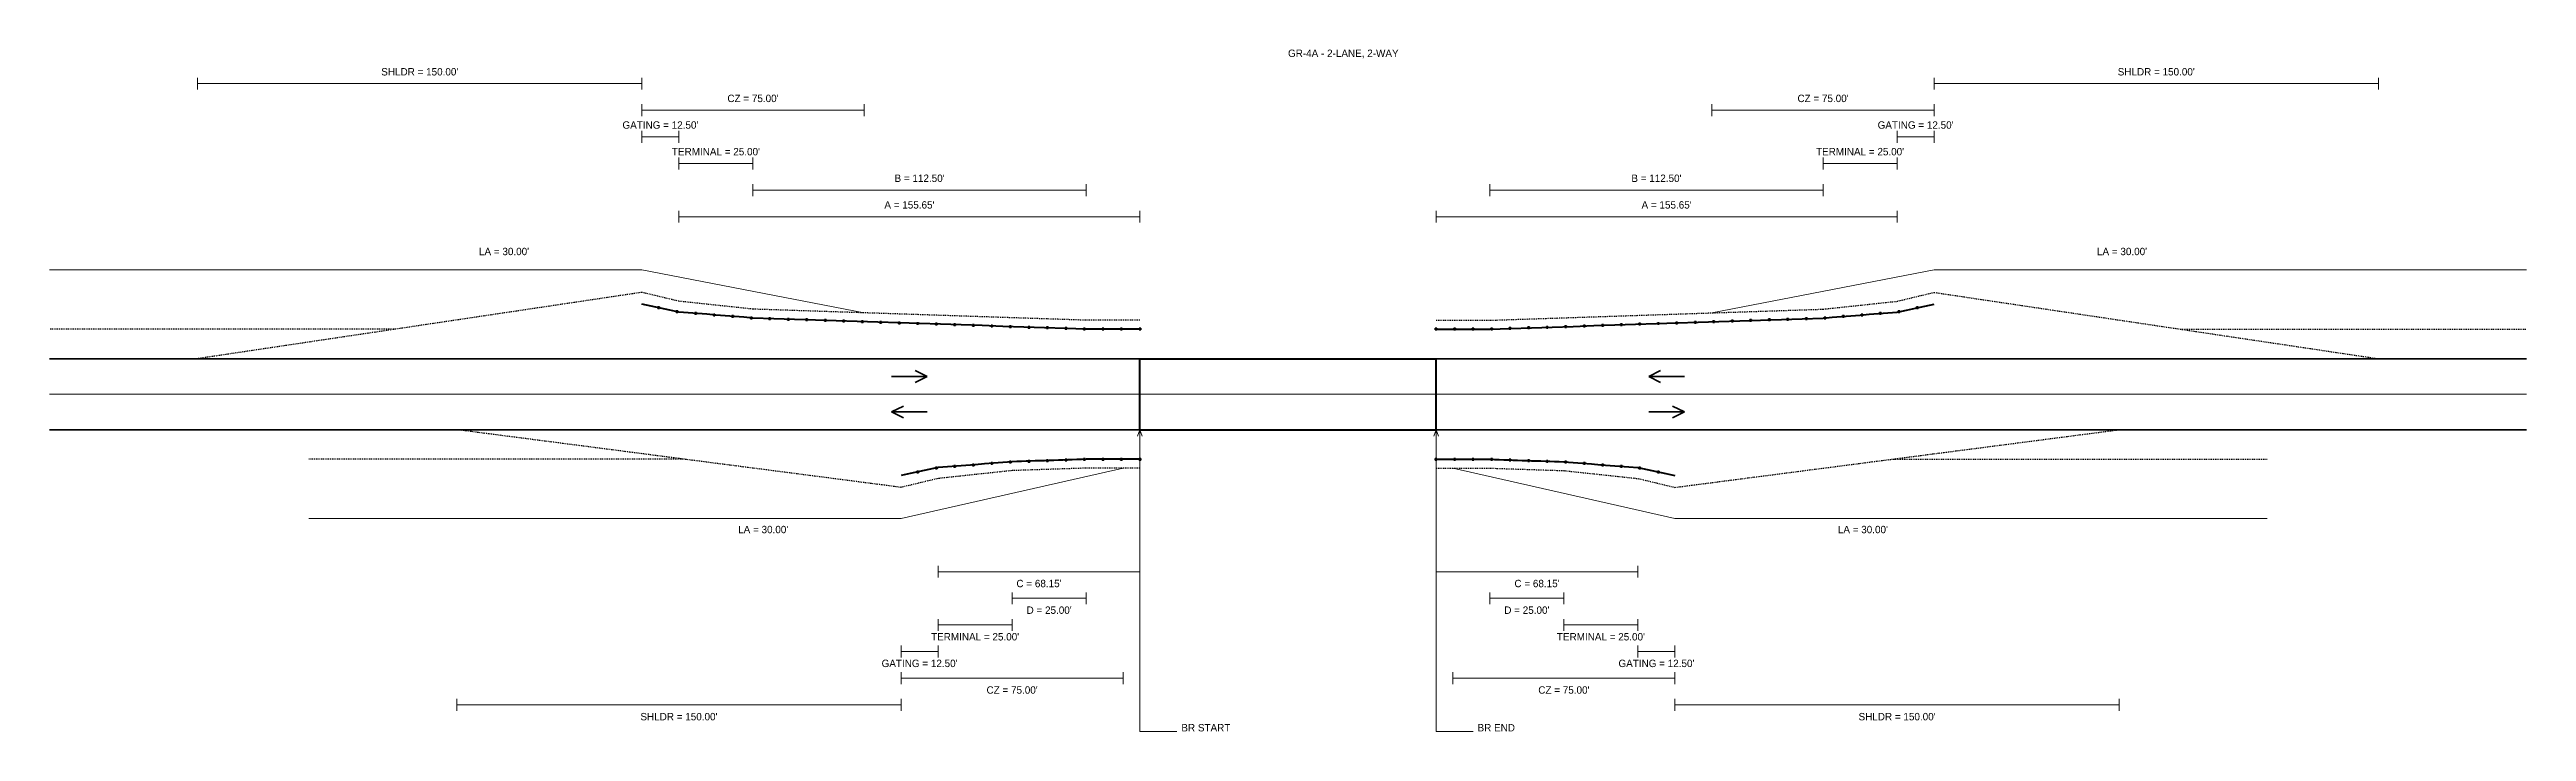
# Model space of a CAD drawing. Header units: feet. Extents: x 0 to 836, y -114 to 117.
import ezdxf
from ezdxf.enums import TextEntityAlignment as Align

# ---------------------------------------------------------------- set-up
doc = ezdxf.new("R2010")
doc.units = ezdxf.units.FT
doc.linetypes.add('DASHED', pattern=[0.6, 0.3, -0.3])
for name, color, linetype, lineweight in [('GR_ALIGNMENT', 8, 'CONTINUOUS', 18), ('GR_BRIDGE', 7, 'CONTINUOUS', 50), ('GR_DIMENSION', 5, 'CONTINUOUS', 18), ('GR_FORESLOPE_W', 94, 'CONTINUOUS', 18), ('GR_GATING', 6, 'CONTINUOUS', 50), ('GR_GUARDRAIL', 1, 'CONTINUOUS', 50), ('GR_GUARDRAIL_POSTS', 1, 'CONTINUOUS', 35), ('GR_LANE_LINES', 8, 'CONTINUOUS', 18), ('GR_LEADERS', 8, 'CONTINUOUS', 18), ('GR_ROAD', 7, 'CONTINUOUS', 35), ('GR_SHOULDER_FLARE', 3, 'DASHED', 25), ('GR_TERMINAL', 30, 'CONTINUOUS', 50), ('GR_TEXT', 7, 'CONTINUOUS', 18), ('GR_TRAFFIC_ARROWS', 7, 'CONTINUOUS', 35)]:
    doc.layers.add(name, color=color, linetype=linetype, lineweight=lineweight)
doc.styles.add('Engineering Regular', font='EngineeringRegular.ttf')

msp = doc.modelspace()

# ---------------------------------------------------------------- linework, layer by layer
at = {"layer": 'GR_ALIGNMENT'}
for p, q in [((0, 0), (9.96, 0)), ((9.96, 0), (19.91, 0)), ((19.91, 0), (29.87, 0)), ((29.87, 0), (39.82, 0)), ((39.82, 0), (49.78, 0)), ((49.78, 0), (59.74, 0)), ((59.74, 0), (69.69, 0)), ((69.69, 0), (79.65, 0)), ((79.65, 0), (89.6, 0)), ((89.6, 0), (99.56, 0)), ((99.56, 0), (109.51, 0)), ((109.51, 0), (119.47, 0)), ((119.47, 0), (129.43, 0)), ((129.43, 0), (139.38, 0)), ((139.38, 0), (149.34, 0)), ((149.34, 0), (159.29, 0)), ((159.29, 0), (169.25, 0)), ((169.25, 0), (179.21, 0)), ((179.21, 0), (189.16, 0)), ((189.16, 0), (199.12, 0)), ((199.12, 0), (209.07, 0)), ((209.07, 0), (219.03, 0)), ((219.03, 0), (228.98, 0)), ((228.98, 0), (238.94, 0)), ((238.94, 0), (248.9, 0)), ((248.9, 0), (258.85, 0)), ((258.85, 0), (268.81, 0)), ((268.81, 0), (278.76, 0)), ((278.76, 0), (288.72, 0)), ((288.72, 0), (298.68, 0)), ((298.68, 0), (308.63, 0)), ((308.63, 0), (318.59, 0)), ((318.59, 0), (328.54, 0)), ((328.54, 0), (338.5, 0)), ((338.5, 0), (348.45, 0)), ((348.45, 0), (358.41, 0)), ((358.41, 0), (368.37, 0)), ((368.37, 0), (378.32, 0)), ((378.32, 0), (388.28, 0)), ((388.28, 0), (398.23, 0)), ((398.23, 0), (408.19, 0)), ((408.19, 0), (418.15, 0)), ((418.15, 0), (428.1, 0)), ((428.1, 0), (438.06, 0)), ((438.06, 0), (448.01, 0)), ((448.01, 0), (457.97, 0)), ((457.97, 0), (467.93, 0)), ((467.93, 0), (477.88, 0)), ((477.88, 0), (487.84, 0)), ((487.84, 0), (497.79, 0)), ((497.79, 0), (507.75, 0)), ((507.75, 0), (517.7, 0)), ((517.7, 0), (527.66, 0)), ((527.66, 0), (537.62, 0)), ((537.62, 0), (547.57, 0)), ((547.57, 0), (557.53, 0)), ((557.53, 0), (567.48, 0)), ((567.48, 0), (577.44, 0)), ((577.44, 0), (587.4, 0)), ((587.4, 0), (597.35, 0)), ((597.35, 0), (607.31, 0)), ((607.31, 0), (617.26, 0)), ((617.26, 0), (627.22, 0)), ((627.22, 0), (637.17, 0)), ((637.17, 0), (647.13, 0)), ((647.13, 0), (657.09, 0)), ((657.09, 0), (667.04, 0)), ((667.04, 0), (677, 0)), ((677, 0), (686.95, 0)), ((686.95, 0), (696.91, 0)), ((696.91, 0), (706.87, 0)), ((706.87, 0), (716.82, 0)), ((716.82, 0), (726.78, 0)), ((726.78, 0), (736.73, 0)), ((736.73, 0), (746.69, 0)), ((746.69, 0), (756.64, 0)), ((756.64, 0), (766.6, 0)), ((766.6, 0), (776.56, 0)), ((776.56, 0), (786.51, 0)), ((786.51, 0), (796.47, 0)), ((796.47, 0), (806.42, 0)), ((806.42, 0), (816.38, 0)), ((816.38, 0), (826.34, 0)), ((826.34, 0), (836.29, 0))]:
    msp.add_line(p, q, dxfattribs=at)
at = {"layer": 'GR_BRIDGE'}
for p, q in [((368.15, 12), (378.15, 12)), ((368.15, -12), (368.15, 12)), ((378.15, 12), (388.15, 12)), ((388.15, 12), (398.15, 12)), ((398.15, 12), (408.15, 12)), ((408.15, 12), (418.15, 12)), ((418.15, 12), (428.15, 12)), ((428.15, 12), (438.15, 12)), ((438.15, 12), (448.15, 12)), ((448.15, 12), (458.15, 12)), ((458.15, 12), (468.15, 12)), ((468.15, -12), (468.15, 12)), ((368.15, -12), (378.15, -12)), ((378.15, -12), (388.15, -12)), ((388.15, -12), (398.15, -12)), ((398.15, -12), (408.15, -12)), ((408.15, -12), (418.15, -12)), ((418.15, -12), (428.15, -12)), ((428.15, -12), (438.15, -12)), ((438.15, -12), (448.15, -12)), ((448.15, -12), (458.15, -12)), ((458.15, -12), (468.15, -12))]:
    msp.add_line(p, q, dxfattribs=at)
at = {"layer": 'GR_DIMENSION'}
for p, q in [((50, 103), (50, 107)), ((200, 105), (50, 105)), ((200, 103), (200, 107)), ((636.29, 103), (636.29, 107)), ((636.29, 105), (786.29, 105)), ((786.29, 103), (786.29, 107)), ((200, 94), (200, 98)), ((275, 96), (200, 96)), ((275, 94), (275, 98)), ((561.29, 94), (561.29, 98)), ((561.29, 96), (636.29, 96)), ((636.29, 94), (636.29, 98)), ((200, 85), (200, 89)), ((212.5, 87), (200, 87)), ((212.5, 85), (212.5, 89)), ((623.79, 85), (623.79, 89)), ((623.79, 87), (636.29, 87)), ((636.29, 85), (636.29, 89)), ((212.5, 76), (212.5, 80)), ((237.5, 78), (212.5, 78)), ((237.5, 76), (237.5, 80)), ((598.79, 76), (598.79, 80)), ((598.79, 78), (623.79, 78)), ((623.79, 76), (623.79, 80)), ((237.5, 67), (237.5, 71)), ((350, 69), (237.5, 69)), ((350, 67), (350, 71)), ((486.29, 67), (486.29, 71)), ((486.29, 69), (598.79, 69)), ((598.79, 67), (598.79, 71)), ((212.5, 58), (212.5, 62)), ((368.15, 60), (212.5, 60)), ((368.15, 58), (368.15, 62)), ((468.15, 58), (468.15, 62)), ((468.15, 60), (623.79, 60)), ((623.79, 58), (623.79, 62)), ((300, -62), (300, -58)), ((368.15, -62), (368.15, -58)), ((468.15, -62), (468.15, -58)), ((536.29, -62), (536.29, -58)), ((368.15, -60), (300, -60)), ((468.15, -60), (536.29, -60)), ((325, -71), (325, -67)), ((350, -69), (325, -69)), ((350, -71), (350, -67)), ((486.29, -71), (486.29, -67)), ((486.29, -69), (511.29, -69)), ((511.29, -71), (511.29, -67)), ((300, -80), (300, -76)), ((325, -78), (300, -78)), ((325, -80), (325, -76)), ((511.29, -80), (511.29, -76)), ((511.29, -78), (536.29, -78)), ((536.29, -80), (536.29, -76)), ((287.5, -89), (287.5, -85)), ((300, -87), (287.5, -87)), ((300, -89), (300, -85)), ((536.29, -89), (536.29, -85)), ((536.29, -87), (548.79, -87)), ((548.79, -89), (548.79, -85)), ((287.5, -98), (287.5, -94)), ((362.5, -96), (287.5, -96)), ((362.5, -98), (362.5, -94)), ((473.79, -98), (473.79, -94)), ((473.79, -96), (548.79, -96)), ((548.79, -98), (548.79, -94)), ((137.5, -107), (137.5, -103)), ((287.5, -105), (137.5, -105)), ((287.5, -107), (287.5, -103)), ((548.79, -107), (548.79, -103)), ((548.79, -105), (698.79, -105)), ((698.79, -107), (698.79, -103))]:
    msp.add_line(p, q, dxfattribs=at)
at = {"layer": 'GR_FORESLOPE_W'}
for p, q in [((0, 42), (200, 42)), ((200, 42), (275, 27.5)), ((636.29, 42), (561.29, 27.5)), ((836.29, 42), (636.29, 42)), ((287.5, -42), (362.5, -25)), ((548.79, -42), (473.79, -25)), ((87.5, -42), (287.5, -42)), ((748.79, -42), (548.79, -42))]:
    msp.add_line(p, q, dxfattribs=at)
at = {"layer": 'GR_GATING'}
for p, q in [((203.13, 29.75), (200, 30.42)), ((206.25, 29.08), (203.13, 29.75)), ((209.38, 28.42), (206.25, 29.08)), ((212.5, 27.75), (209.38, 28.42)), ((623.79, 27.75), (626.92, 28.42)), ((626.92, 28.42), (630.04, 29.08)), ((630.04, 29.08), (633.17, 29.75)), ((633.17, 29.75), (636.29, 30.42)), ((300, -24.83), (296.88, -25.5)), ((536.29, -24.83), (539.42, -25.5)), ((290.63, -26.83), (287.5, -27.5)), ((293.75, -26.17), (290.63, -26.83)), ((296.88, -25.5), (293.75, -26.17)), ((539.42, -25.5), (542.54, -26.17)), ((542.54, -26.17), (545.67, -26.83)), ((545.67, -26.83), (548.79, -27.5))]:
    msp.add_line(p, q, dxfattribs=at)
at = {"layer": 'GR_GUARDRAIL'}
for p, q in [((244.53, 25.52), (237.5, 25.75)), ((251.56, 25.28), (244.53, 25.52)), ((258.59, 25.05), (251.56, 25.28)), ((577.7, 25.05), (584.73, 25.28)), ((584.73, 25.28), (591.76, 25.52)), ((591.76, 25.52), (598.79, 25.75)), ((265.63, 24.81), (258.59, 25.05)), ((272.66, 24.58), (265.63, 24.81)), ((279.69, 24.34), (272.66, 24.58)), ((286.72, 24.11), (279.69, 24.34)), ((293.75, 23.88), (286.72, 24.11)), ((300.78, 23.64), (293.75, 23.88)), ((307.81, 23.41), (300.78, 23.64)), ((314.84, 23.17), (307.81, 23.41)), ((321.88, 22.94), (314.84, 23.17)), ((328.91, 22.7), (321.88, 22.94)), ((335.94, 22.47), (328.91, 22.7)), ((342.97, 22.23), (335.94, 22.47)), ((350, 22), (342.97, 22.23)), ((359.07, 22), (350, 22)), ((368.15, 22), (359.07, 22)), ((468.15, 22), (477.22, 22)), ((477.22, 22), (486.29, 22)), ((486.29, 22), (493.32, 22.23)), ((493.32, 22.23), (500.35, 22.47)), ((500.35, 22.47), (507.39, 22.7)), ((507.39, 22.7), (514.42, 22.94)), ((514.42, 22.94), (521.45, 23.17)), ((521.45, 23.17), (528.48, 23.41)), ((528.48, 23.41), (535.51, 23.64)), ((535.51, 23.64), (542.54, 23.88)), ((542.54, 23.88), (549.57, 24.11)), ((549.57, 24.11), (556.6, 24.34)), ((556.6, 24.34), (563.64, 24.58)), ((563.64, 24.58), (570.67, 24.81)), ((570.67, 24.81), (577.7, 25.05)), ((326.56, -22.78), (325, -22.83)), ((328.13, -22.73), (326.56, -22.78)), ((329.69, -22.68), (328.13, -22.73)), ((331.25, -22.62), (329.69, -22.68)), ((332.81, -22.57), (331.25, -22.62)), ((334.38, -22.52), (332.81, -22.57)), ((335.94, -22.47), (334.38, -22.52)), ((337.5, -22.42), (335.94, -22.47)), ((339.06, -22.36), (337.5, -22.42)), ((340.63, -22.31), (339.06, -22.36)), ((342.19, -22.26), (340.63, -22.31)), ((343.75, -22.21), (342.19, -22.26)), ((345.31, -22.16), (343.75, -22.21)), ((346.88, -22.1), (345.31, -22.16)), ((348.44, -22.05), (346.88, -22.1)), ((350, -22), (348.44, -22.05)), ((359.07, -22), (350, -22)), ((368.15, -22), (359.07, -22)), ((468.15, -22), (477.22, -22)), ((477.22, -22), (486.29, -22)), ((486.29, -22), (487.85, -22.05)), ((487.85, -22.05), (489.42, -22.1)), ((489.42, -22.1), (490.98, -22.16)), ((490.98, -22.16), (492.54, -22.21)), ((492.54, -22.21), (494.1, -22.26)), ((494.1, -22.26), (495.67, -22.31)), ((495.67, -22.31), (497.23, -22.36)), ((497.23, -22.36), (498.79, -22.42)), ((498.79, -22.42), (500.35, -22.47)), ((500.35, -22.47), (501.92, -22.52)), ((501.92, -22.52), (503.48, -22.57)), ((503.48, -22.57), (505.04, -22.62)), ((505.04, -22.62), (506.6, -22.68)), ((506.6, -22.68), (508.17, -22.73)), ((508.17, -22.73), (509.73, -22.78)), ((509.73, -22.78), (511.29, -22.83))]:
    msp.add_line(p, q, dxfattribs=at)
at = {"layer": 'GR_GUARDRAIL_POSTS'}
for p, q in [((205.93, 29.49), (205.37, 29.49)), ((205.37, 29.49), (205.37, 28.93)), ((205.37, 28.93), (205.93, 28.93)), ((205.93, 28.93), (205.93, 29.49)), ((212.18, 28.16), (211.62, 28.16)), ((211.62, 28.16), (211.62, 27.6)), ((211.62, 27.6), (212.18, 27.6)), ((212.18, 27.6), (212.18, 28.16)), ((218.43, 27.58), (217.87, 27.58)), ((217.87, 27.58), (217.87, 27.02)), ((217.87, 27.02), (218.43, 27.02)), ((218.43, 27.02), (218.43, 27.58)), ((224.68, 27.08), (224.12, 27.08)), ((224.12, 27.08), (224.12, 26.52)), ((224.12, 26.52), (224.68, 26.52)), ((224.68, 26.52), (224.68, 27.08)), ((230.93, 26.58), (230.37, 26.58)), ((230.37, 26.58), (230.37, 26.02)), ((230.37, 26.02), (230.93, 26.02)), ((230.93, 26.02), (230.93, 26.58)), ((237.18, 26.08), (236.62, 26.08)), ((236.62, 26.08), (236.62, 25.52)), ((236.62, 25.52), (237.18, 25.52)), ((237.18, 25.52), (237.18, 26.08)), ((243.43, 25.84), (242.87, 25.84)), ((242.87, 25.84), (242.87, 25.28)), ((242.87, 25.28), (243.43, 25.28)), ((243.43, 25.28), (243.43, 25.84)), ((249.68, 25.63), (249.12, 25.63)), ((249.12, 25.63), (249.12, 25.07)), ((249.68, 25.07), (249.68, 25.63)), ((255.93, 25.43), (255.37, 25.43)), ((255.37, 25.43), (255.37, 24.87)), ((255.93, 24.87), (255.93, 25.43)), ((262.18, 25.22), (261.62, 25.22)), ((261.62, 25.22), (261.62, 24.66)), ((262.18, 24.66), (262.18, 25.22)), ((574.68, 25.22), (574.12, 25.22)), ((574.12, 25.22), (574.12, 24.66)), ((574.68, 24.66), (574.68, 25.22)), ((580.93, 25.43), (580.37, 25.43)), ((580.37, 25.43), (580.37, 24.87)), ((580.93, 24.87), (580.93, 25.43)), ((587.18, 25.63), (586.62, 25.63)), ((586.62, 25.63), (586.62, 25.07)), ((587.18, 25.07), (587.18, 25.63)), ((593.43, 25.84), (592.87, 25.84)), ((592.87, 25.84), (592.87, 25.28)), ((592.87, 25.28), (593.43, 25.28)), ((593.43, 25.28), (593.43, 25.84)), ((599.68, 26.08), (599.12, 26.08)), ((599.12, 26.08), (599.12, 25.52)), ((599.12, 25.52), (599.68, 25.52)), ((599.68, 25.52), (599.68, 26.08)), ((605.93, 26.58), (605.37, 26.58)), ((605.37, 26.58), (605.37, 26.02)), ((605.37, 26.02), (605.93, 26.02)), ((605.93, 26.02), (605.93, 26.58)), ((612.18, 27.08), (611.62, 27.08)), ((611.62, 27.08), (611.62, 26.52)), ((611.62, 26.52), (612.18, 26.52)), ((612.18, 26.52), (612.18, 27.08)), ((618.43, 27.58), (617.87, 27.58)), ((617.87, 27.58), (617.87, 27.02)), ((617.87, 27.02), (618.43, 27.02)), ((618.43, 27.02), (618.43, 27.58)), ((624.68, 28.16), (624.12, 28.16)), ((624.12, 28.16), (624.12, 27.6)), ((624.12, 27.6), (624.68, 27.6)), ((624.68, 27.6), (624.68, 28.16)), ((630.93, 29.49), (630.37, 29.49)), ((630.37, 29.49), (630.37, 28.93)), ((630.37, 28.93), (630.93, 28.93)), ((630.93, 28.93), (630.93, 29.49)), ((249.12, 25.07), (249.68, 25.07)), ((255.37, 24.87), (255.93, 24.87)), ((261.62, 24.66), (262.18, 24.66)), ((268.43, 25.01), (267.87, 25.01)), ((267.87, 25.01), (267.87, 24.45)), ((267.87, 24.45), (268.43, 24.45)), ((268.43, 24.45), (268.43, 25.01)), ((274.68, 24.8), (274.12, 24.8)), ((274.12, 24.8), (274.12, 24.24)), ((274.12, 24.24), (274.68, 24.24)), ((274.68, 24.24), (274.68, 24.8)), ((280.93, 24.59), (280.37, 24.59)), ((280.37, 24.59), (280.37, 24.03)), ((280.37, 24.03), (280.93, 24.03)), ((280.93, 24.03), (280.93, 24.59)), ((287.18, 24.38), (286.62, 24.38)), ((286.62, 24.38), (286.62, 23.82)), ((286.62, 23.82), (287.18, 23.82)), ((287.18, 23.82), (287.18, 24.38)), ((293.43, 24.18), (292.87, 24.18)), ((292.87, 24.18), (292.87, 23.62)), ((292.87, 23.62), (293.43, 23.62)), ((293.43, 23.62), (293.43, 24.18)), ((299.68, 23.97), (299.12, 23.97)), ((299.12, 23.97), (299.12, 23.41)), ((299.12, 23.41), (299.68, 23.41)), ((299.68, 23.41), (299.68, 23.97)), ((305.93, 23.76), (305.37, 23.76)), ((305.37, 23.76), (305.37, 23.2)), ((305.37, 23.2), (305.93, 23.2)), ((305.93, 23.2), (305.93, 23.76)), ((312.18, 23.55), (311.62, 23.55)), ((311.62, 23.55), (311.62, 22.99)), ((311.62, 22.99), (312.18, 22.99)), ((312.18, 22.99), (312.18, 23.55)), ((318.43, 23.34), (317.87, 23.34)), ((317.87, 23.34), (317.87, 22.78)), ((317.87, 22.78), (318.43, 22.78)), ((318.43, 22.78), (318.43, 23.34)), ((324.68, 23.13), (324.12, 23.13)), ((324.12, 23.13), (324.12, 22.57)), ((324.12, 22.57), (324.68, 22.57)), ((324.68, 22.57), (324.68, 23.13)), ((330.93, 22.93), (330.37, 22.93)), ((330.37, 22.93), (330.37, 22.37)), ((330.37, 22.37), (330.93, 22.37)), ((330.93, 22.37), (330.93, 22.93)), ((337.18, 22.72), (336.62, 22.72)), ((336.62, 22.72), (336.62, 22.16)), ((336.62, 22.16), (337.18, 22.16)), ((337.18, 22.16), (337.18, 22.72)), ((343.43, 22.51), (342.87, 22.51)), ((342.87, 22.51), (342.87, 21.95)), ((342.87, 21.95), (343.43, 21.95)), ((343.43, 21.95), (343.43, 22.51)), ((349.68, 22.3), (349.12, 22.3)), ((349.12, 22.3), (349.12, 21.74)), ((349.12, 21.74), (349.68, 21.74)), ((349.68, 21.74), (349.68, 22.3)), ((355.93, 22.28), (355.37, 22.28)), ((355.37, 22.28), (355.37, 21.72)), ((355.37, 21.72), (355.93, 21.72)), ((355.93, 21.72), (355.93, 22.28)), ((362.18, 22.28), (361.62, 22.28)), ((361.62, 22.28), (361.62, 21.72)), ((361.62, 21.72), (362.18, 21.72)), ((362.18, 21.72), (362.18, 22.28)), ((368.43, 22.28), (367.87, 22.28)), ((367.87, 22.28), (367.87, 21.72)), ((367.87, 21.72), (368.43, 21.72)), ((368.43, 21.72), (368.43, 22.28)), ((468.43, 22.28), (467.87, 22.28)), ((467.87, 22.28), (467.87, 21.72)), ((467.87, 21.72), (468.43, 21.72)), ((468.43, 21.72), (468.43, 22.28)), ((474.68, 22.28), (474.12, 22.28)), ((474.12, 22.28), (474.12, 21.72)), ((474.12, 21.72), (474.68, 21.72)), ((474.68, 21.72), (474.68, 22.28)), ((480.93, 22.28), (480.37, 22.28)), ((480.37, 22.28), (480.37, 21.72)), ((480.37, 21.72), (480.93, 21.72)), ((480.93, 21.72), (480.93, 22.28)), ((487.18, 22.3), (486.62, 22.3)), ((486.62, 22.3), (486.62, 21.74)), ((486.62, 21.74), (487.18, 21.74)), ((487.18, 21.74), (487.18, 22.3)), ((493.43, 22.51), (492.87, 22.51)), ((492.87, 22.51), (492.87, 21.95)), ((492.87, 21.95), (493.43, 21.95)), ((493.43, 21.95), (493.43, 22.51)), ((499.68, 22.72), (499.12, 22.72)), ((499.12, 22.72), (499.12, 22.16)), ((499.12, 22.16), (499.68, 22.16)), ((499.68, 22.16), (499.68, 22.72)), ((505.93, 22.93), (505.37, 22.93)), ((505.37, 22.93), (505.37, 22.37)), ((505.37, 22.37), (505.93, 22.37)), ((505.93, 22.37), (505.93, 22.93)), ((512.18, 23.13), (511.62, 23.13)), ((511.62, 23.13), (511.62, 22.57)), ((511.62, 22.57), (512.18, 22.57)), ((512.18, 22.57), (512.18, 23.13)), ((518.43, 23.34), (517.87, 23.34)), ((517.87, 23.34), (517.87, 22.78)), ((517.87, 22.78), (518.43, 22.78)), ((518.43, 22.78), (518.43, 23.34)), ((524.68, 23.55), (524.12, 23.55)), ((524.12, 23.55), (524.12, 22.99)), ((524.12, 22.99), (524.68, 22.99)), ((524.68, 22.99), (524.68, 23.55)), ((530.93, 23.76), (530.37, 23.76)), ((530.37, 23.76), (530.37, 23.2)), ((530.37, 23.2), (530.93, 23.2)), ((530.93, 23.2), (530.93, 23.76)), ((537.18, 23.97), (536.62, 23.97)), ((536.62, 23.97), (536.62, 23.41)), ((536.62, 23.41), (537.18, 23.41)), ((537.18, 23.41), (537.18, 23.97)), ((543.43, 24.18), (542.87, 24.18)), ((542.87, 24.18), (542.87, 23.62)), ((542.87, 23.62), (543.43, 23.62)), ((543.43, 23.62), (543.43, 24.18)), ((549.68, 24.38), (549.12, 24.38)), ((549.12, 24.38), (549.12, 23.82)), ((549.12, 23.82), (549.68, 23.82)), ((549.68, 23.82), (549.68, 24.38)), ((555.93, 24.59), (555.37, 24.59)), ((555.37, 24.59), (555.37, 24.03)), ((555.37, 24.03), (555.93, 24.03)), ((555.93, 24.03), (555.93, 24.59)), ((562.18, 24.8), (561.62, 24.8)), ((561.62, 24.8), (561.62, 24.24)), ((561.62, 24.24), (562.18, 24.24)), ((562.18, 24.24), (562.18, 24.8)), ((568.43, 25.01), (567.87, 25.01)), ((567.87, 25.01), (567.87, 24.45)), ((567.87, 24.45), (568.43, 24.45)), ((568.43, 24.45), (568.43, 25.01)), ((574.12, 24.66), (574.68, 24.66)), ((580.37, 24.87), (580.93, 24.87)), ((586.62, 25.07), (587.18, 25.07)), ((299.68, -24.68), (299.12, -24.68)), ((299.12, -24.68), (299.12, -25.24)), ((299.68, -25.24), (299.68, -24.68)), ((305.93, -24.1), (305.37, -24.1)), ((305.37, -24.1), (305.37, -24.66)), ((305.37, -24.66), (305.93, -24.66)), ((305.93, -24.66), (305.93, -24.1)), ((312.18, -23.6), (311.62, -23.6)), ((311.62, -23.6), (311.62, -24.16)), ((311.62, -24.16), (312.18, -24.16)), ((312.18, -24.16), (312.18, -23.6)), ((318.43, -23.1), (317.87, -23.1)), ((317.87, -23.1), (317.87, -23.66)), ((317.87, -23.66), (318.43, -23.66)), ((318.43, -23.66), (318.43, -23.1)), ((324.68, -22.6), (324.12, -22.6)), ((324.12, -22.6), (324.12, -23.16)), ((324.12, -23.16), (324.68, -23.16)), ((324.68, -23.16), (324.68, -22.6)), ((330.93, -22.37), (330.37, -22.37)), ((330.37, -22.37), (330.37, -22.93)), ((330.37, -22.93), (330.93, -22.93)), ((330.93, -22.93), (330.93, -22.37)), ((337.18, -22.16), (336.62, -22.16)), ((336.62, -22.16), (336.62, -22.72)), ((336.62, -22.72), (337.18, -22.72)), ((337.18, -22.72), (337.18, -22.16)), ((343.43, -21.95), (342.87, -21.95)), ((342.87, -21.95), (342.87, -22.51)), ((342.87, -22.51), (343.43, -22.51)), ((343.43, -22.51), (343.43, -21.95)), ((349.68, -21.74), (349.12, -21.74)), ((349.12, -21.74), (349.12, -22.3)), ((349.12, -22.3), (349.68, -22.3)), ((349.68, -22.3), (349.68, -21.74)), ((355.93, -21.72), (355.37, -21.72)), ((355.37, -21.72), (355.37, -22.28)), ((355.37, -22.28), (355.93, -22.28)), ((355.93, -22.28), (355.93, -21.72)), ((362.18, -21.72), (361.62, -21.72)), ((361.62, -21.72), (361.62, -22.28)), ((361.62, -22.28), (362.18, -22.28)), ((362.18, -22.28), (362.18, -21.72)), ((368.43, -21.72), (367.87, -21.72)), ((367.87, -21.72), (367.87, -22.28)), ((367.87, -22.28), (368.43, -22.28)), ((368.43, -22.28), (368.43, -21.72)), ((468.43, -21.72), (467.87, -21.72)), ((467.87, -21.72), (467.87, -22.28)), ((467.87, -22.28), (468.43, -22.28)), ((468.43, -22.28), (468.43, -21.72)), ((474.68, -21.72), (474.12, -21.72)), ((474.12, -21.72), (474.12, -22.28)), ((474.12, -22.28), (474.68, -22.28)), ((474.68, -22.28), (474.68, -21.72)), ((480.93, -21.72), (480.37, -21.72)), ((480.37, -21.72), (480.37, -22.28)), ((480.37, -22.28), (480.93, -22.28)), ((480.93, -22.28), (480.93, -21.72)), ((487.18, -21.74), (486.62, -21.74)), ((486.62, -21.74), (486.62, -22.3)), ((486.62, -22.3), (487.18, -22.3)), ((487.18, -22.3), (487.18, -21.74)), ((493.43, -21.95), (492.87, -21.95)), ((492.87, -21.95), (492.87, -22.51)), ((492.87, -22.51), (493.43, -22.51)), ((493.43, -22.51), (493.43, -21.95)), ((499.68, -22.16), (499.12, -22.16)), ((499.12, -22.16), (499.12, -22.72)), ((499.12, -22.72), (499.68, -22.72)), ((499.68, -22.72), (499.68, -22.16)), ((505.93, -22.37), (505.37, -22.37)), ((505.37, -22.37), (505.37, -22.93)), ((505.37, -22.93), (505.93, -22.93)), ((505.93, -22.93), (505.93, -22.37)), ((512.18, -22.6), (511.62, -22.6)), ((511.62, -22.6), (511.62, -23.16)), ((511.62, -23.16), (512.18, -23.16)), ((512.18, -23.16), (512.18, -22.6)), ((518.43, -23.1), (517.87, -23.1)), ((517.87, -23.1), (517.87, -23.66)), ((517.87, -23.66), (518.43, -23.66)), ((518.43, -23.66), (518.43, -23.1)), ((524.68, -23.6), (524.12, -23.6)), ((524.12, -23.6), (524.12, -24.16)), ((524.12, -24.16), (524.68, -24.16)), ((524.68, -24.16), (524.68, -23.6)), ((530.93, -24.1), (530.37, -24.1)), ((530.37, -24.1), (530.37, -24.66)), ((530.37, -24.66), (530.93, -24.66)), ((530.93, -24.66), (530.93, -24.1)), ((537.18, -24.68), (536.62, -24.68)), ((536.62, -24.68), (536.62, -25.24)), ((537.18, -25.24), (537.18, -24.68)), ((293.43, -26.02), (292.87, -26.02)), ((292.87, -26.02), (292.87, -26.58)), ((292.87, -26.58), (293.43, -26.58)), ((293.43, -26.58), (293.43, -26.02)), ((299.12, -25.24), (299.68, -25.24)), ((536.62, -25.24), (537.18, -25.24)), ((543.43, -26.02), (542.87, -26.02)), ((542.87, -26.02), (542.87, -26.58)), ((542.87, -26.58), (543.43, -26.58)), ((543.43, -26.58), (543.43, -26.02))]:
    msp.add_line(p, q, dxfattribs=at)
at = {"layer": 'GR_LANE_LINES'}
for p, q in [((0, 0), (9.96, 0)), ((9.96, 0), (19.91, 0)), ((19.91, 0), (29.87, 0)), ((29.87, 0), (39.82, 0)), ((39.82, 0), (49.78, 0)), ((49.78, 0), (59.74, 0)), ((59.74, 0), (69.69, 0)), ((69.69, 0), (79.65, 0)), ((79.65, 0), (89.6, 0)), ((89.6, 0), (99.56, 0)), ((99.56, 0), (109.51, 0)), ((109.51, 0), (119.47, 0)), ((119.47, 0), (129.43, 0)), ((129.43, 0), (139.38, 0)), ((139.38, 0), (149.34, 0)), ((149.34, 0), (159.29, 0)), ((159.29, 0), (169.25, 0)), ((169.25, 0), (179.21, 0)), ((179.21, 0), (189.16, 0)), ((189.16, 0), (199.12, 0)), ((199.12, 0), (209.07, 0)), ((209.07, 0), (219.03, 0)), ((219.03, 0), (228.98, 0)), ((228.98, 0), (238.94, 0)), ((238.94, 0), (248.9, 0)), ((248.9, 0), (258.85, 0)), ((258.85, 0), (268.81, 0)), ((268.81, 0), (278.76, 0)), ((278.76, 0), (288.72, 0)), ((288.72, 0), (298.68, 0)), ((298.68, 0), (308.63, 0)), ((308.63, 0), (318.59, 0)), ((318.59, 0), (328.54, 0)), ((328.54, 0), (338.5, 0)), ((338.5, 0), (348.45, 0)), ((348.45, 0), (358.41, 0)), ((358.41, 0), (368.37, 0)), ((368.37, 0), (378.32, 0)), ((378.32, 0), (388.28, 0)), ((388.28, 0), (398.23, 0)), ((398.23, 0), (408.19, 0)), ((408.19, 0), (418.15, 0)), ((418.15, 0), (428.1, 0)), ((428.1, 0), (438.06, 0)), ((438.06, 0), (448.01, 0)), ((448.01, 0), (457.97, 0)), ((457.97, 0), (467.93, 0)), ((467.93, 0), (477.88, 0)), ((477.88, 0), (487.84, 0)), ((487.84, 0), (497.79, 0)), ((497.79, 0), (507.75, 0)), ((507.75, 0), (517.7, 0)), ((517.7, 0), (527.66, 0)), ((527.66, 0), (537.62, 0)), ((537.62, 0), (547.57, 0)), ((547.57, 0), (557.53, 0)), ((557.53, 0), (567.48, 0)), ((567.48, 0), (577.44, 0)), ((577.44, 0), (587.4, 0)), ((587.4, 0), (597.35, 0)), ((597.35, 0), (607.31, 0)), ((607.31, 0), (617.26, 0)), ((617.26, 0), (627.22, 0)), ((627.22, 0), (637.17, 0)), ((637.17, 0), (647.13, 0)), ((647.13, 0), (657.09, 0)), ((657.09, 0), (667.04, 0)), ((667.04, 0), (677, 0)), ((677, 0), (686.95, 0)), ((686.95, 0), (696.91, 0)), ((696.91, 0), (706.87, 0)), ((706.87, 0), (716.82, 0)), ((716.82, 0), (726.78, 0)), ((726.78, 0), (736.73, 0)), ((736.73, 0), (746.69, 0)), ((746.69, 0), (756.64, 0)), ((756.64, 0), (766.6, 0)), ((766.6, 0), (776.56, 0)), ((776.56, 0), (786.51, 0)), ((786.51, 0), (796.47, 0)), ((796.47, 0), (806.42, 0)), ((806.42, 0), (816.38, 0)), ((816.38, 0), (826.34, 0)), ((826.34, 0), (836.29, 0))]:
    msp.add_line(p, q, dxfattribs=at)
at = {"layer": 'GR_LEADERS'}
for p, q in [((368.15, -12), (367.35, -14.2)), ((368.15, -12), (368.15, -114)), ((368.15, -12), (368.95, -14.2)), ((468.15, -12), (467.35, -14.2)), ((468.15, -12), (468.15, -114)), ((468.15, -12), (468.95, -14.2)), ((368.15, -114), (380.65, -114)), ((468.15, -114), (480.65, -114))]:
    msp.add_line(p, q, dxfattribs=at)
at = {"layer": 'GR_ROAD'}
for p, q in [((0, 12), (9.96, 12)), ((9.96, 12), (19.91, 12)), ((19.91, 12), (29.87, 12)), ((29.87, 12), (39.82, 12)), ((39.82, 12), (49.78, 12)), ((49.78, 12), (59.74, 12)), ((59.74, 12), (69.69, 12)), ((69.69, 12), (79.65, 12)), ((79.65, 12), (89.6, 12)), ((89.6, 12), (99.56, 12)), ((99.56, 12), (109.51, 12)), ((109.51, 12), (119.47, 12)), ((119.47, 12), (129.43, 12)), ((129.43, 12), (139.38, 12)), ((139.38, 12), (149.34, 12)), ((149.34, 12), (159.29, 12)), ((159.29, 12), (169.25, 12)), ((169.25, 12), (179.21, 12)), ((179.21, 12), (189.16, 12)), ((189.16, 12), (199.12, 12)), ((199.12, 12), (209.07, 12)), ((209.07, 12), (219.03, 12)), ((219.03, 12), (228.98, 12)), ((228.98, 12), (238.94, 12)), ((238.94, 12), (248.9, 12)), ((248.9, 12), (258.85, 12)), ((258.85, 12), (268.81, 12)), ((268.81, 12), (278.76, 12)), ((278.76, 12), (288.72, 12)), ((288.72, 12), (298.68, 12)), ((298.68, 12), (308.63, 12)), ((308.63, 12), (318.59, 12)), ((318.59, 12), (328.54, 12)), ((328.54, 12), (338.5, 12)), ((338.5, 12), (348.45, 12)), ((348.45, 12), (358.41, 12)), ((358.41, 12), (368.37, 12)), ((368.37, 12), (378.32, 12)), ((378.32, 12), (388.28, 12)), ((388.28, 12), (398.23, 12)), ((398.23, 12), (408.19, 12)), ((408.19, 12), (418.15, 12)), ((418.15, 12), (428.1, 12)), ((428.1, 12), (438.06, 12)), ((438.06, 12), (448.01, 12)), ((448.01, 12), (457.97, 12)), ((457.97, 12), (467.93, 12)), ((467.93, 12), (477.88, 12)), ((477.88, 12), (487.84, 12)), ((487.84, 12), (497.79, 12)), ((497.79, 12), (507.75, 12)), ((507.75, 12), (517.7, 12)), ((517.7, 12), (527.66, 12)), ((527.66, 12), (537.62, 12)), ((537.62, 12), (547.57, 12)), ((547.57, 12), (557.53, 12)), ((557.53, 12), (567.48, 12)), ((567.48, 12), (577.44, 12)), ((577.44, 12), (587.4, 12)), ((587.4, 12), (597.35, 12)), ((597.35, 12), (607.31, 12)), ((607.31, 12), (617.26, 12)), ((617.26, 12), (627.22, 12)), ((627.22, 12), (637.17, 12)), ((637.17, 12), (647.13, 12)), ((647.13, 12), (657.09, 12)), ((657.09, 12), (667.04, 12)), ((667.04, 12), (677, 12)), ((677, 12), (686.95, 12)), ((686.95, 12), (696.91, 12)), ((696.91, 12), (706.87, 12)), ((706.87, 12), (716.82, 12)), ((716.82, 12), (726.78, 12)), ((726.78, 12), (736.73, 12)), ((736.73, 12), (746.69, 12)), ((746.69, 12), (756.64, 12)), ((756.64, 12), (766.6, 12)), ((766.6, 12), (776.56, 12)), ((776.56, 12), (786.51, 12)), ((786.51, 12), (796.47, 12)), ((796.47, 12), (806.42, 12)), ((806.42, 12), (816.38, 12)), ((816.38, 12), (826.34, 12)), ((826.34, 12), (836.29, 12)), ((0, -12), (9.96, -12)), ((9.96, -12), (19.91, -12)), ((19.91, -12), (29.87, -12)), ((29.87, -12), (39.82, -12)), ((39.82, -12), (49.78, -12)), ((49.78, -12), (59.74, -12)), ((59.74, -12), (69.69, -12)), ((69.69, -12), (79.65, -12)), ((79.65, -12), (89.6, -12)), ((89.6, -12), (99.56, -12)), ((99.56, -12), (109.51, -12)), ((109.51, -12), (119.47, -12)), ((119.47, -12), (129.43, -12)), ((129.43, -12), (139.38, -12)), ((139.38, -12), (149.34, -12)), ((149.34, -12), (159.29, -12)), ((159.29, -12), (169.25, -12)), ((169.25, -12), (179.21, -12)), ((179.21, -12), (189.16, -12)), ((189.16, -12), (199.12, -12)), ((199.12, -12), (209.07, -12)), ((209.07, -12), (219.03, -12)), ((219.03, -12), (228.98, -12)), ((228.98, -12), (238.94, -12)), ((238.94, -12), (248.9, -12)), ((248.9, -12), (258.85, -12)), ((258.85, -12), (268.81, -12)), ((268.81, -12), (278.76, -12)), ((278.76, -12), (288.72, -12)), ((288.72, -12), (298.68, -12)), ((298.68, -12), (308.63, -12)), ((308.63, -12), (318.59, -12)), ((318.59, -12), (328.54, -12)), ((328.54, -12), (338.5, -12)), ((338.5, -12), (348.45, -12)), ((348.45, -12), (358.41, -12)), ((358.41, -12), (368.37, -12)), ((368.37, -12), (378.32, -12)), ((378.32, -12), (388.28, -12)), ((388.28, -12), (398.23, -12)), ((398.23, -12), (408.19, -12)), ((408.19, -12), (418.15, -12)), ((418.15, -12), (428.1, -12)), ((428.1, -12), (438.06, -12)), ((438.06, -12), (448.01, -12)), ((448.01, -12), (457.97, -12)), ((457.97, -12), (467.93, -12)), ((467.93, -12), (477.88, -12)), ((477.88, -12), (487.84, -12)), ((487.84, -12), (497.79, -12)), ((497.79, -12), (507.75, -12)), ((507.75, -12), (517.7, -12)), ((517.7, -12), (527.66, -12)), ((527.66, -12), (537.62, -12)), ((537.62, -12), (547.57, -12)), ((547.57, -12), (557.53, -12)), ((557.53, -12), (567.48, -12)), ((567.48, -12), (577.44, -12)), ((577.44, -12), (587.4, -12)), ((587.4, -12), (597.35, -12)), ((597.35, -12), (607.31, -12)), ((607.31, -12), (617.26, -12)), ((617.26, -12), (627.22, -12)), ((627.22, -12), (637.17, -12)), ((637.17, -12), (647.13, -12)), ((647.13, -12), (657.09, -12)), ((657.09, -12), (667.04, -12)), ((667.04, -12), (677, -12)), ((677, -12), (686.95, -12)), ((686.95, -12), (696.91, -12)), ((696.91, -12), (706.87, -12)), ((706.87, -12), (716.82, -12)), ((716.82, -12), (726.78, -12)), ((726.78, -12), (736.73, -12)), ((736.73, -12), (746.69, -12)), ((746.69, -12), (756.64, -12)), ((756.64, -12), (766.6, -12)), ((766.6, -12), (776.56, -12)), ((776.56, -12), (786.51, -12)), ((786.51, -12), (796.47, -12)), ((796.47, -12), (806.42, -12)), ((806.42, -12), (816.38, -12)), ((816.38, -12), (826.34, -12)), ((826.34, -12), (836.29, -12))]:
    msp.add_line(p, q, dxfattribs=at)
at = {"layer": 'GR_SHOULDER_FLARE'}
for p, q in [((200, 34.42), (50, 12)), ((212.5, 31.42), (200, 34.42)), ((623.79, 31.42), (636.29, 34.42)), ((636.29, 34.42), (786.29, 12)), ((237.5, 28.75), (212.5, 31.42)), ((350, 25), (237.5, 28.75)), ((486.29, 25), (598.79, 28.75)), ((598.79, 28.75), (623.79, 31.42)), ((116.91, 22), (0, 22)), ((368.15, 25), (350, 25)), ((468.15, 25), (486.29, 25)), ((719.38, 22), (836.29, 22)), ((287.5, -31.5), (137.5, -12)), ((548.79, -31.5), (698.79, -12)), ((214.42, -22), (87.5, -22)), ((350, -25), (325, -25.83)), ((368.15, -25), (350, -25)), ((468.15, -25), (486.29, -25)), ((486.29, -25), (511.29, -25.83)), ((621.87, -22), (748.79, -22)), ((300, -28.5), (287.5, -31.5)), ((325, -25.83), (300, -28.5)), ((511.29, -25.83), (536.29, -28.5)), ((536.29, -28.5), (548.79, -31.5))]:
    msp.add_line(p, q, dxfattribs=at)
at = {"layer": 'GR_TERMINAL'}
for p, q in [((215.63, 27.5), (212.5, 27.75)), ((218.75, 27.25), (215.63, 27.5)), ((221.88, 27), (218.75, 27.25)), ((225, 26.75), (221.88, 27)), ((228.13, 26.5), (225, 26.75)), ((231.25, 26.25), (228.13, 26.5)), ((234.38, 26), (231.25, 26.25)), ((237.5, 25.75), (234.38, 26)), ((598.79, 25.75), (601.92, 26)), ((601.92, 26), (605.04, 26.25)), ((605.04, 26.25), (608.17, 26.5)), ((608.17, 26.5), (611.29, 26.75)), ((611.29, 26.75), (614.42, 27)), ((614.42, 27), (617.54, 27.25)), ((617.54, 27.25), (620.67, 27.5)), ((620.67, 27.5), (623.79, 27.75)), ((303.13, -24.58), (300, -24.83)), ((306.25, -24.33), (303.13, -24.58)), ((309.38, -24.08), (306.25, -24.33)), ((312.5, -23.83), (309.38, -24.08)), ((315.63, -23.58), (312.5, -23.83)), ((318.75, -23.33), (315.63, -23.58)), ((321.88, -23.08), (318.75, -23.33)), ((325, -22.83), (321.88, -23.08)), ((511.29, -22.83), (514.42, -23.08)), ((514.42, -23.08), (517.54, -23.33)), ((517.54, -23.33), (520.67, -23.58)), ((520.67, -23.58), (523.79, -23.83)), ((523.79, -23.83), (526.92, -24.08)), ((526.92, -24.08), (530.04, -24.33)), ((530.04, -24.33), (533.17, -24.58)), ((533.17, -24.58), (536.29, -24.83))]:
    msp.add_line(p, q, dxfattribs=at)
at = {"layer": 'GR_TRAFFIC_ARROWS'}
for p, q in [((284.32, 6), (296.32, 6)), ((296.32, 6), (292.32, 8)), ((296.32, 6), (292.32, 4)), ((539.97, 6), (543.97, 8)), ((551.97, 6), (539.97, 6)), ((539.97, 6), (543.97, 4)), ((284.32, -6), (288.32, -4)), ((296.32, -6), (284.32, -6)), ((284.32, -6), (288.32, -8)), ((539.97, -6), (551.97, -6)), ((551.97, -6), (547.97, -4)), ((551.97, -6), (547.97, -8))]:
    msp.add_line(p, q, dxfattribs=at)

# ---------------------------------------------------------------- texts
at = {"layer": 'GR_TEXT', "style": 'Engineering Regular'}
for s, p in [("SHLDR = 150.00'", (125, 109)), ("SHLDR = 150.00'", (711.29, 109)), ("CZ = 75.00'", (237.5, 100)), ("CZ = 75.00'", (598.79, 100)), ("GATING = 12.50'", (206.25, 91)), ("GATING = 12.50'", (630.04, 91)), ("TERMINAL = 25.00'", (225, 82)), ("TERMINAL = 25.00'", (611.29, 82)), ("B = 112.50'", (293.75, 73)), ("B = 112.50'", (542.54, 73)), ("A = 155.65'", (290.32, 64)), ("A = 155.65'", (545.97, 64)), ("C = 68.15'", (334.07, -64)), ("C = 68.15'", (502.22, -64)), ("D = 25.00'", (337.5, -73)), ("D = 25.00'", (498.79, -73)), ("TERMINAL = 25.00'", (312.5, -82)), ("TERMINAL = 25.00'", (523.79, -82)), ("GATING = 12.50'", (293.75, -91)), ("GATING = 12.50'", (542.54, -91)), ("CZ = 75.00'", (325, -100)), ("CZ = 75.00'", (511.29, -100)), ("SHLDR = 150.00'", (212.5, -109)), ("SHLDR = 150.00'", (623.79, -109))]:
    msp.add_text(s, height=2.5, dxfattribs=at).set_placement(p, align=Align.MIDDLE_CENTER)
for s, p in [('GR-4A - 2-LANE, 2-WAY', (418.15, 114)), ("LA = 30.00'", (145, 47)), ("LA = 30.00'", (691.29, 47)), ("LA = 30.00'", (232.5, -47)), ("LA = 30.00'", (603.79, -47)), ('BR START', (382.15, -114)), ('BR END', (482.15, -114))]:
    msp.add_text(s, height=2.5, dxfattribs=at).set_placement(p)

doc.saveas('drawing.dxf')
